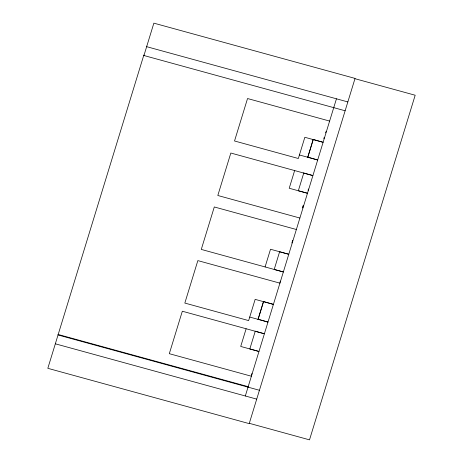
<?xml version="1.0" encoding="UTF-8"?>
<svg xmlns="http://www.w3.org/2000/svg" width="463" height="463" viewBox="0 0 463 463"><rect width="100%" height="100%" fill="white"/><g stroke="black" fill="none" stroke-linecap="round" stroke-linejoin="round"><path stroke-width="0.69" d="M55.444 343.326L55.334 343.806L256.716 399.118M58.153 334.483L58.049 334.963L259.43 390.274M143.941 55.514L143.86 54.987L47.822 368.311L249.204 423.628L355.057 78.409L153.866 23.15L143.941 55.514L345.132 110.779M146.759 46.19L146.649 46.67L347.846 101.929M255.246 331.259L264.361 333.765L182.324 311.229L169.308 353.686L251.345 376.216M263.528 301.54L258.076 319.348L263.528 301.54L273.378 304.37L255.148 299.364L248.637 320.593L184.83 303.068L197.846 260.611L279.884 283.142M248.035 387.143L248.145 386.663L58.153 334.489M251.502 375.522L251.97 373.444M279.629 251.756L288.744 254.262L270.514 249.25L265.085 266.943M303.757 173.064L312.872 175.57L230.834 153.033L217.813 195.49L299.85 218.027M313.225 139.456L307.773 157.27L313.225 139.456L323.076 142.291L304.845 137.285L298.334 158.508L234.527 140.983L247.543 98.532L329.587 121.063M280.04 282.459L280.346 281.087M302.727 207.598L303.196 205.52M308.092 190.386L308.404 189.008M323.868 138.773L324.175 137.413M333.736 107.647L333.846 107.167M246.131 328.753L240.708 346.446L258.939 351.452L249.823 348.946L255.275 331.138M294.642 170.563L289.219 188.25L307.449 193.256L298.334 190.756L303.78 172.948M279.652 251.635L274.2 269.449L283.315 271.949L201.278 249.418L214.3 206.961L296.337 229.498M291.875 242.977L292.714 240.251M302.594 207.98L303.352 205.549M325.645 132.84L326.068 131.475M245.321 395.987L336.451 98.804M354.971 78.698L415.178 95.233L309.51 439.85L249.297 423.309M307.802 157.148L317.653 159.978L299.422 154.972M258.105 319.227L267.95 322.063L249.719 317.057"/></g></svg>
